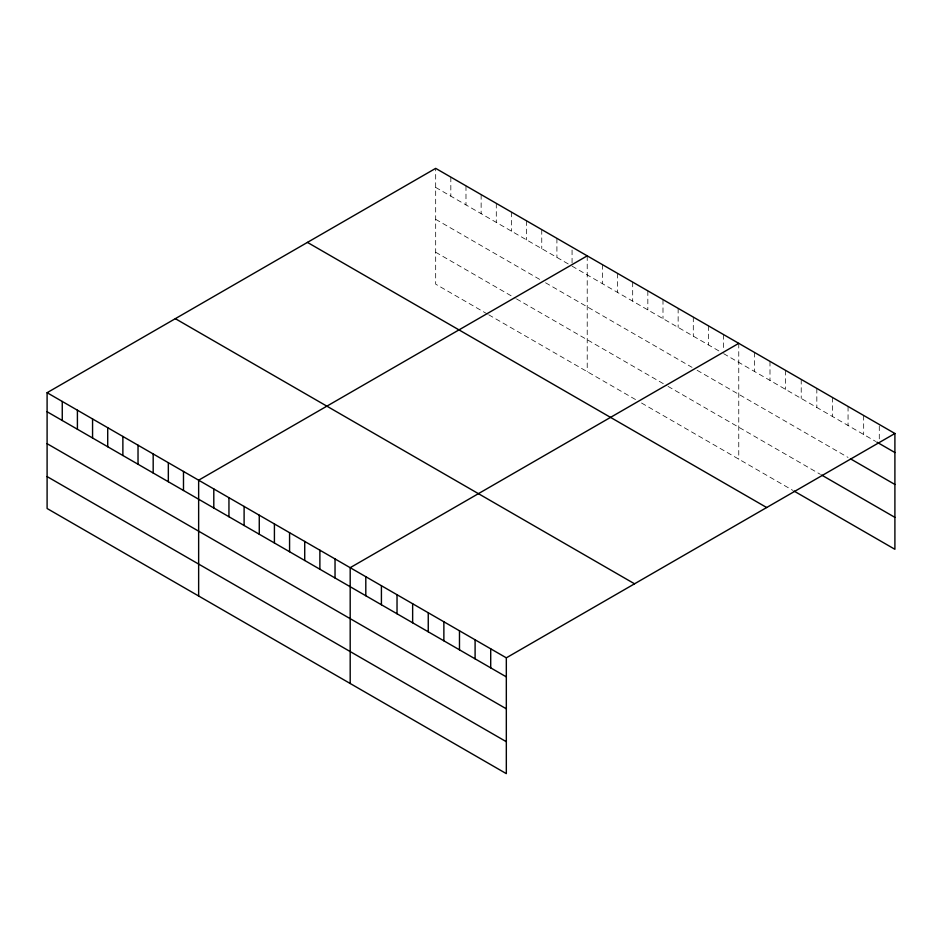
<?xml version="1.0" encoding="UTF-8"?>
<svg xmlns="http://www.w3.org/2000/svg" width="942" height="942" viewBox="0 0 942 942"><rect width="100%" height="100%" fill="white"/><g stroke="black" fill="none" stroke-linecap="round" stroke-linejoin="round"><path stroke-width="0.71" stroke-dasharray="4.71 3.53" d="M435.675 187.411L568.273 263.96M572.065 266.15L721.077 352.19M723.609 353.639L875.683 441.445M435.675 219.333L541.756 280.586M545.548 282.765L692.04 367.345M697.092 370.265L848.059 457.423M435.675 252.232L515.239 298.167M516.499 298.897L666.783 385.667M668.043 386.397L820.435 474.379M487.45 314.063L435.675 284.166L435.675 168.359M488.71 314.793L636.474 400.091M641.526 403.011L792.811 490.358M879.286 425.949L879.286 440.597M863.673 415.469L863.673 434.509M848.059 406.449L848.059 425.49M832.445 397.43L832.445 416.482M816.832 388.422L816.832 407.462M801.218 379.402L801.218 398.454M785.604 370.394L785.604 389.435M769.991 361.375L769.991 380.427M754.377 352.367L754.377 371.407M738.764 343.347L738.764 459.154M723.609 334.598L723.609 349.247M708.455 325.85L708.455 344.89M693.3 317.101L693.3 336.141M678.146 308.352L678.146 327.392M662.991 299.603L662.991 318.643M647.837 290.854L647.837 309.894M632.683 282.105L632.683 301.146M617.528 273.357L617.528 292.397M602.374 264.608L602.374 283.648M587.219 255.859L587.219 371.654M572.065 250.03L572.065 263.218M556.91 238.361L556.91 257.401M541.756 229.613L541.756 248.653M526.602 220.852L526.602 239.904M511.447 212.103L511.447 231.155M496.293 203.354L496.293 222.406M481.138 194.605L481.138 213.657M465.984 185.857L465.984 204.909M450.829 177.108L450.829 196.16"/><path stroke-width="1.41" d="M47.1 392.708L506.325 657.834L506.325 773.641L47.1 508.503L47.1 392.708L435.675 168.359L894.9 433.497L894.9 549.292L794.012 491.053M587.219 255.859L198.644 480.196L198.644 596.003M738.764 343.347L350.188 567.685L350.188 683.492M506.325 657.834L894.9 433.497M876.884 442.139L894.9 452.537M850.461 458.813L894.9 484.471M821.636 475.062L894.9 517.37M307.445 242.4L766.67 507.526M175.33 318.667L634.555 583.804M47.1 411.748L506.325 676.874M47.1 443.682L506.325 708.808M47.1 476.581L506.325 741.707M490.711 648.814L490.711 667.866M475.098 639.806L475.098 658.847M459.484 630.787L459.484 649.839M443.87 621.779L443.87 640.819M428.257 612.759L428.257 631.811M412.643 603.751L412.643 622.792M397.029 594.732L397.029 613.772M381.416 585.724L381.416 604.764M365.802 576.704L365.802 595.744M335.034 558.936L335.034 577.988M319.88 550.187L319.88 569.239M304.725 541.438L304.725 560.49M289.571 532.689L289.571 551.741M274.416 523.94L274.416 542.992M259.262 515.192L259.262 534.232M244.108 506.443L244.108 525.483M228.953 497.694L228.953 516.734M213.799 488.945L213.799 507.985M183.49 471.447L183.49 490.488M168.335 462.699L168.335 481.739M153.181 453.95L153.181 472.99M138.027 445.201L138.027 464.241M122.872 436.452L122.872 455.492M107.718 427.703L107.718 446.743M92.563 418.954L92.563 437.995M77.409 410.206L77.409 429.246M62.254 401.457L62.254 420.497"/></g></svg>
